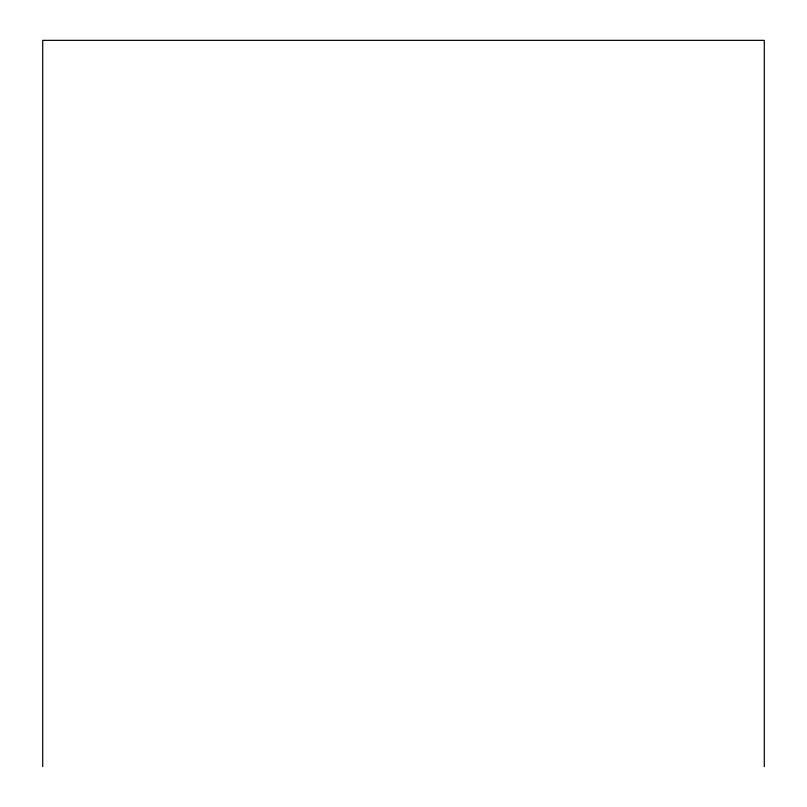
<?xml version="1.0" encoding="UTF-8"?>
<svg xmlns="http://www.w3.org/2000/svg" width="807" height="807" viewBox="0 0 807 807"><rect width="100%" height="100%" fill="white"/><g stroke="black" fill="none" stroke-linecap="round" stroke-linejoin="round"><path stroke-width="1.21" d="M764.29 766.65L764.29 40.35L42.71 40.35L42.71 766.65"/></g></svg>
